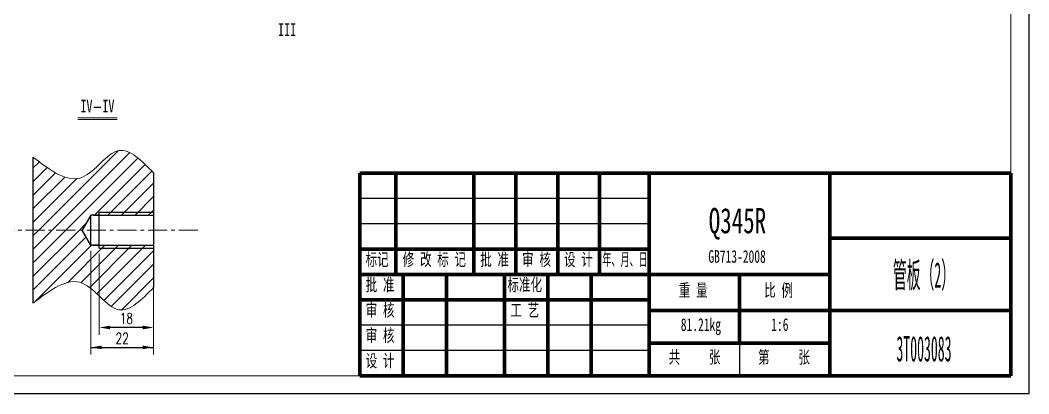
# Model space of a CAD drawing. Header units: millimetres. Extents: x 0 to 2520, y 0 to 1782.
# Drawn here: x 847 to 2520, y 0 to 620 of the extents above; entities that cross this region are included whole.
import ezdxf

# ---------------------------------------------------------------- set-up
doc = ezdxf.new("R2010")
doc.units = ezdxf.units.MM
for name, pattern in [('CENTER', [50.8, 31.75, -6.35, 6.35, -6.35]), ('EB_DASH', [6, 3, -3]), ('EB_DASHDOT', [39, 30, -3, 3, -3])]:
    doc.linetypes.add(name, pattern=pattern)
for name, color, linetype, lineweight in [('25C', 1, 'CENTER', 18), ('CAXA3', 7, 'Continuous', 25), ('尺寸线', 4, 'Continuous', 9), ('标注线', 4, 'Continuous', 5), ('点划线', 1, 'EB_DASHDOT', 5), ('粗线', 7, 'Continuous', 15), ('细线', 3, 'Continuous', 5), ('虚线', 2, 'EB_DASH', 5)]:
    doc.layers.add(name, color=color, linetype=linetype, lineweight=lineweight)
doc.layers.add('边框', color=7, linetype='Continuous', lineweight=18, plot=False)
doc.styles.get("Standard").update_dxf_attribs({"font": 'romans.shx', "width": 0.7})
doc.styles.add('TextStyle1', font='', dxfattribs={"width": 0.510669})
doc.styles.add('UserTxtStyle4', font='', dxfattribs={"width": 0.667})
doc.styles.add('机械', font='', dxfattribs={"width": 0.4})
doc.styles.add('标准', font='', dxfattribs={"width": 0.667})
doc.styles.add('线性', font='romans.shx', dxfattribs={"width": 0.7})
doc.styles.get('TextStyle1').set_extended_font_data('宋体')
doc.styles.get('UserTxtStyle4').set_extended_font_data('宋体')
doc.styles.get('机械').set_extended_font_data('宋体')
doc.styles.get('标准').set_extended_font_data('宋体')
doc.dimstyles.new('标准', dxfattribs={"dimscale": 6, "dimtxt": 3, "dimasz": 3, "dimexe": 2, "dimexo": 1.5, "dimgap": 1, "dimtad": 1, "dimdec": 1, "dimzin": 12, "dimdsep": 46, "dimtxsty": 'Standard', "dimcen": 0, "dimdle": 6, "dimclrd": 256, "dimclre": 256, "dimclrt": 256, "dimadec": 1, "dimazin": 3, "dimtfac": 1, "dimtdec": 1, "dimtmove": 1, "dimatfit": 0, "dimfxl": 0, "dimtolj": 1, "dimarcsym": 0})
pattern_1 = [(45, (0, 0), (-11.22532, 11.22532), [])]

# ---------------------------------------------------------------- blocks, each defined once
blk = doc.blocks.new('*X78')
at = {"layer": '尺寸线', "linetype": 'ByBlock'}
for points in [[(978, 110), (996, 113), (996, 107)], [(1068, 110), (1050, 113), (1050, 107)]]:
    blk.add_hatch(color=256, dxfattribs=at).paths.add_polyline_path(points, flags=0)
for p, q in [((978, 232.4), (978, 98)), ((1068, 232.4), (1068, 98))]:
    blk.add_line(p, q, dxfattribs=at)
at = {"layer": '尺寸线', "linetype": 'ByBlock', "lineweight": -2}
blk.add_line((1050, 110), (996, 110), dxfattribs=at)
at = {"layer": '尺寸线', "linetype": 'ByBlock', "insert": (1023, 125), "char_height": 18, "width": 25.2, "attachment_point": 5}
blk.add_mtext('18', dxfattribs=at)
blk = doc.blocks.new('*X96')
at = {"layer": '尺寸线', "linetype": 'ByBlock'}
for points in [[(964, 77), (982, 74), (982, 80)], [(1068, 77), (1050, 74), (1050, 80)]]:
    blk.add_hatch(color=256, dxfattribs=at).paths.add_polyline_path(points, flags=0)
at = {"layer": '尺寸线', "linetype": 'ByBlock', "lineweight": -2}
for p, q in [((964, 246.4), (964, 246.4)), ((964, 77), (1068, 77))]:
    blk.add_line(p, q, dxfattribs=at)
at = {"layer": '尺寸线', "linetype": 'ByBlock'}
for p, q in [((964, 237.4), (964, 65)), ((1068, 167.4), (1068, 65))]:
    blk.add_line(p, q, dxfattribs=at)
at = {"layer": '尺寸线', "linetype": 'ByBlock', "insert": (1016, 92), "char_height": 18, "width": 30.6, "attachment_point": 5}
blk.add_mtext('22', dxfattribs=at)

msp = doc.modelspace()

# ---------------------------------------------------------------- hatches: boundary and pattern name
at = {"layer": '标注线'}
h = msp.add_hatch(dxfattribs=at)
h.set_pattern_fill('ANSI31', color=256, style=0, pattern_type=0)
h.set_pattern_definition(pattern_1)
edge = h.paths.add_edge_path(flags=0)
edge.add_line((868.02, 271.42), (868.02, 392.64))
edge.add_spline(control_points=[(868.02, 392.64), (896.56, 370.81), (949, 330.72), (1007.5, 428.61), (1048.39, 386.6), (1068.02, 366.43)], knot_values=[0, 0, 0, 0, 91.4821235, 168.0620109, 238.7481662, 238.7481662, 238.7481662, 238.7481662], weights=[1, 1, 1, 1, 1, 1], degree=3, periodic=0)
edge.add_line((1068.02, 366.43), (1068.02, 301.42))
edge.add_line((1068.02, 301.42), (978.02, 301.42))
edge.add_line((978.02, 301.42), (978.02, 296.42))
edge.add_line((978.02, 296.42), (963.99, 296.42))
edge.add_line((963.99, 296.42), (949.56, 271.42))
edge.add_line((949.56, 271.42), (868.02, 271.42))
h.paths.add_polyline_path([(978.02, 296.42), (978.02, 301.42), (1068.02, 301.42), (1068.02, 296.42)], flags=0)
h = msp.add_hatch(dxfattribs=at)
h.set_pattern_fill('ANSI31', color=256, style=0, pattern_type=0)
h.set_pattern_definition(pattern_1)
edge = h.paths.add_edge_path(flags=0)
edge.add_line((1068.02, 176.41), (1068.02, 241.42))
edge.add_line((1068.02, 241.42), (978.02, 241.42))
edge.add_line((978.02, 241.42), (978.02, 246.42))
edge.add_line((978.02, 246.42), (963.99, 246.42))
edge.add_line((963.99, 246.42), (949.56, 271.42))
edge.add_line((949.56, 271.42), (868.02, 271.42))
edge.add_line((868.02, 271.42), (868.02, 150.21))
edge.add_spline(control_points=[(868.02, 150.21), (896.56, 172.04), (949, 212.13), (1007.5, 114.24), (1048.39, 156.25), (1068.02, 176.41)], knot_values=[0, 0, 0, 0, 91.4821235, 168.0620109, 238.7481662, 238.7481662, 238.7481662, 238.7481662], weights=[1, 1, 1, 1, 1, 1], degree=3, periodic=0)
h.paths.add_polyline_path([(978.02, 241.42), (1068.02, 241.42), (1068.02, 246.42), (978.02, 246.42)], flags=0)

# ---------------------------------------------------------------- linework, layer by layer
at = {"layer": '25C'}
msp.add_line((804.94, 271.42), (1144.21, 271.42), dxfattribs=at)
at = {"layer": 'CAXA3', "color": 0, "linetype": 'Continuous', "lineweight": 25}
for p, q in [((868.02, 392.64), (868.02, 150.21)), ((1068.02, 366.43), (1068.02, 176.41)), ((978.02, 301.42), (1068.02, 301.42)), ((978.02, 241.42), (978.02, 301.42)), ((963.99, 296.42), (949.56, 271.42)), ((978.02, 296.42), (963.99, 296.42)), ((963.99, 246.42), (963.99, 296.42)), ((978.02, 296.42), (963.99, 296.42)), ((963.99, 246.42), (949.56, 271.42)), ((978.02, 246.42), (963.99, 246.42)), ((978.02, 246.42), (963.99, 246.42)), ((978.02, 241.42), (1068.02, 241.42))]:
    msp.add_line(p, q, dxfattribs=at)
at = {"layer": '尺寸线'}
for p, q in [((942.64, 457.83), (1007.79, 457.83)), ((942.64, 454.83), (1007.79, 454.83))]:
    msp.add_line(p, q, dxfattribs=at)
for points, knots in [([(1068.02, 366.43), (1048.39, 386.6), (1007.5, 428.61), (949, 330.72), (896.56, 370.81), (868.02, 392.64)], [0, 0, 0, 0, 2325.6218314, 4845.1513887, 7854.9744936, 7854.9744936, 7854.9744936, 7854.9744936]), ([(1068.02, 176.41), (1048.39, 156.25), (1007.5, 114.24), (949, 212.13), (896.56, 172.04), (868.02, 150.21)], [0, 0, 0, 0, 2479.950012, 5166.6754594, 8376.2303165, 8376.2303165, 8376.2303165, 8376.2303165])]:
    msp.add_open_spline(points, degree=3, knots=knots, dxfattribs=at)
at = {"layer": '点划线', "linetype": 'Continuous', "lineweight": 25}
for p, q in [((1890, 324), (1410, 324)), ((1890, 282), (1410, 282)), ((1890, 114), (1410, 114)), ((1890, 72), (1410, 72))]:
    msp.add_line(p, q, dxfattribs=at)
at = {"layer": '粗线'}
for p, q in [((2490, 30), (2490, 1752)), ((150, 30), (2490, 30))]:
    msp.add_line(p, q, dxfattribs=at)
at = {"layer": '粗线', "linetype": 'Continuous', "lineweight": 70}
for p, q in [((1410, 366), (2490, 366)), ((1410, 366), (1410, 30)), ((1470, 198), (1470, 366)), ((1599.5, 198), (1599.5, 366)), ((1669, 198), (1669, 366)), ((1738.5, 198), (1738.5, 366)), ((1808, 198), (1808, 366)), ((1890, 366), (1890, 30)), ((2190, 30), (2190, 366)), ((2490, 366), (2490, 30)), ((2490, 258), (2190, 258)), ((1890, 240), (1410, 240)), ((2190, 198), (1410, 198)), ((1482, 30), (1482, 198)), ((1554, 30), (1554, 198)), ((1650, 30), (1650, 198)), ((1722, 30), (1722, 198)), ((1794, 30), (1794, 198)), ((2040, 198), (2040, 84)), ((1890, 156), (1410, 156)), ((2190, 138), (1890, 138)), ((2490, 138), (2190, 138)), ((2190, 84), (1890, 84)), ((2490, 30), (1410, 30))]:
    msp.add_line(p, q, dxfattribs=at)
at = {"layer": '细线', "linetype": 'Continuous', "lineweight": 25}
for p, q in [((968.02, 296.42), (1068.02, 296.42)), ((968.02, 246.42), (1068.02, 246.42))]:
    msp.add_line(p, q, dxfattribs=at)
at = {"layer": '虚线', "linetype": 'Continuous', "lineweight": 25}
msp.add_line((2040, 84), (2040, 30), dxfattribs=at)
at = {"layer": '边框', "linetype": 'Continuous', "lineweight": 25}
for p, q in [((2520, 1782), (2520, 0)), ((2520, 0), (0, 0))]:
    msp.add_line(p, q, dxfattribs=at)

# ---------------------------------------------------------------- texts
at = {"layer": '尺寸线', "extrusion": (0, 0, -1), "insert": (1289.53, 603.96), "char_height": 21, "width": 54.88, "attachment_point": 5, "text_direction": (-1, 0, 0), "style": '线性'}
msp.add_mtext('{\\fSimSun|b0|i0|c119|p8;III}', dxfattribs=at)
at = {"layer": '尺寸线', "insert": (974.85, 477.16), "char_height": 21, "width": 97.4633, "attachment_point": 5, "style": '线性'}
msp.add_mtext('{\\fSimSun|b0|i0|c119|p8;IV}-{\\fSimSun|b0|i0|c119|p8;IV}', dxfattribs=at)
at = {"layer": '标注线', "attachment_point": 5}
for s, insert, char_height, width, style in [('Q345R', (2036.64, 281.96), 42, 195.1642, '标准'), ('GB713-2008', (2035.98, 227.64), 21, 195.7867, '标准'), ('管板（2）', (2346.08, 194.45), 42, 251.6267, '机械'), ('3T003083', (2346.08, 74.45), 42, 333.4306, '机械')]:
    msp.add_mtext(s, dxfattribs=dict(at, insert=insert, char_height=char_height, width=width, style=style))
at = {"layer": '粗线', "char_height": 21, "attachment_point": 1}
for s, insert, width, style in [('标记', (1419.76, 233.39), 76.1047, 'UserTxtStyle4'), ('修 改 标 记', (1481.31, 233.39), 215.7078, 'UserTxtStyle4'), ('批 准', (1609.96, 233.39), 96.337, 'UserTxtStyle4'), ('审 核', (1679.46, 233.39), 94.4694, 'UserTxtStyle4'), ('设 计', (1748.96, 233.39), 95.7145, 'UserTxtStyle4'), ('年、月、日', (1812.59, 233.39), 145.728, 'TextStyle1'), ('批 准', (1419.91, 191.39), 96.337, 'UserTxtStyle4'), ('标准化', (1655.12, 191.39), 116.1025, 'UserTxtStyle4'), ('重 量', (1939.28, 182.39), 96.337, 'UserTxtStyle4'), ('比 例', (2081.04, 182.39), 90.423, 'UserTxtStyle4'), ('审 核', (1419.91, 149.39), 94.4694, 'UserTxtStyle4'), ('工 艺', (1659.91, 149.39), 95.092, 'UserTxtStyle4'), ('审 核', (1419.91, 107.39), 94.4694, 'UserTxtStyle4'), ('设 计', (1419.91, 65.39), 95.7145, 'UserTxtStyle4'), ('共     张', (1922.45, 71.39), 176.1769, 'UserTxtStyle4'), ('第     张', (2070.89, 71.39), 176.0213, 'UserTxtStyle4')]:
    msp.add_mtext(s, dxfattribs=dict(at, insert=insert, width=width, style=style))
at = {"layer": '粗线', "color": 0, "linetype": 'Continuous', "lineweight": 25, "char_height": 21, "attachment_point": 1, "style": 'UserTxtStyle4'}
for s, insert, width in [('81.21kg', (1942.71, 125.39), 136.4904), ('1:6', (2092.71, 125.39), 53.071)]:
    msp.add_mtext(s, dxfattribs=dict(at, insert=insert, width=width))

# ---------------------------------------------------------------- dimensions: what is measured, and where the dimension line sits
at = {"layer": '尺寸线'}
for base, p1, p2, text, picture, middle in [((1068.02, 77.04), (963.99, 246.42), (1068.02, 176.41), '22', '*X96', (1016.01, 92.04)), ((978.02, 110.01), (1068.02, 241.42), (978.02, 241.42), '18', '*X78', (1023.02, 95.01))]:
    dim = msp.add_linear_dim(base=base, p1=p1, p2=p2, angle=180, text=text, dimstyle='标准', override={"dimsah": 1, "dimatfit": 3, "dimtzin": 0}, dxfattribs=at)
    dim.commit()
    dim.dimension.update_dxf_attribs({"geometry": picture, "text_midpoint": middle, "dimtype": 160})

doc.saveas('drawing.dxf')
